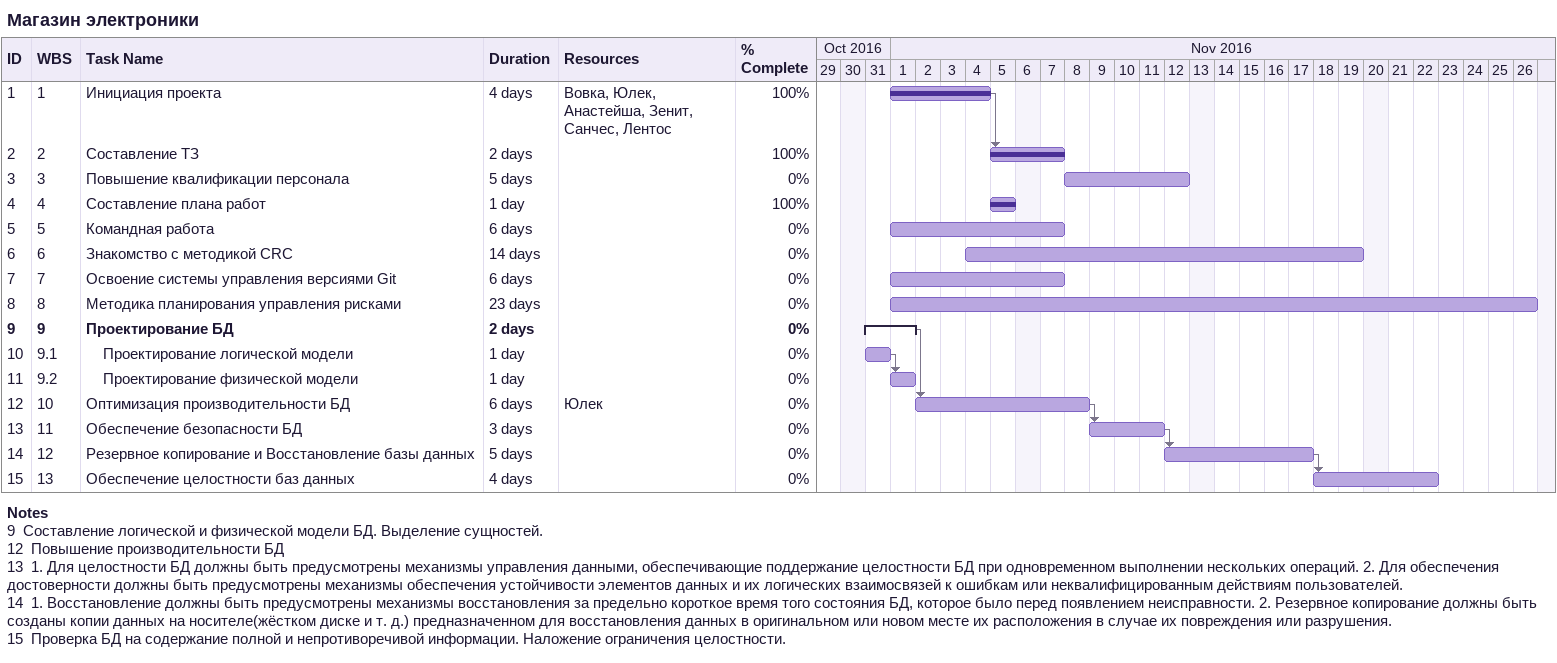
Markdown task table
Магазин электроники

| ID | WBS | Task | Duration | Start | Finish | Predecessors | Resources | % complete |
|---|---|---|---|---|---|---|---|---|
| 1 | 1 | Инициация проекта | 4d | 2016-11-01 | 2016-11-04 |  | Вовка, Юлек, Анастейша, Зенит, Санчес, Лентос | 100 |
| 2 | 2 | Составление ТЗ | 2d | 2016-11-05 | 2016-11-07 | 1 |  | 100 |
| 3 | 3 | Повышение квалификации персонала | 5d | 2016-11-08 | 2016-11-12 |  |  | 0 |
| 4 | 4 | Составление плана работ | 1d | 2016-11-05 | 2016-11-05 |  |  | 100 |
| 5 | 5 | Командная работа | 6d | 2016-11-01 | 2016-11-07 |  |  | 0 |
| 6 | 6 | Знакомство с методикой CRC | 14d | 2016-11-04 | 2016-11-19 |  |  | 0 |
| 7 | 7 | Освоение системы управления версиями Git | 6d | 2016-11-01 | 2016-11-07 |  |  | 0 |
| 8 | 8 | Методика планирования управления рисками | 23d | 2016-11-01 | 2016-11-26 |  |  | 0 |
| 9 | 9 | **Проектирование БД** | 2d | 2016-10-31 | 2016-11-01 |  |  | 0 |
| 10 | 9.1 | Проектирование логической модели | 1d | 2016-10-31 | 2016-10-31 |  |  | 0 |
| 11 | 9.2 | Проектирование физической модели | 1d | 2016-11-01 | 2016-11-01 | 10 |  | 0 |
| 12 | 10 | Оптимизация производительности БД | 6d | 2016-11-02 | 2016-11-08 | 9 | Юлек | 0 |
| 13 | 11 | Обеспечение безопасности БД | 3d | 2016-11-09 | 2016-11-11 | 12 |  | 0 |
| 14 | 12 | Резервное копирование и Восстановление базы данных | 5d | 2016-11-12 | 2016-11-17 | 13 |  | 0 |
| 15 | 13 | Обеспечение целостности баз данных | 4d | 2016-11-18 | 2016-11-22 | 14 |  | 0 |

Notes
- 9: Составление логической и физической модели БД. Выделение сущностей.
- 12: Повышение производительности БД
- 13: 1. Для целостности БД должны быть предусмотрены механизмы управления данными, обеспечивающие поддержание целостности БД при одновременном выполнении нескольких операций. 2. Для обеспечения достоверности должны быть предусмотрены механизмы обеспечения устойчивости элементов данных и их логических взаимосвязей к ошибкам или неквалифицированным действиям пользователей.
- 14: 1. Восстановление должны быть предусмотрены механизмы восстановления за предельно короткое время того состояния БД, которое было перед появлением неисправности. 2. Резервное копирование должны быть созданы копии данных на носителе(жёстком диске и т. д.) предназначенном для восстановления данных в оригинальном или новом месте их расположения в случае их повреждения или разрушения.
- 15: Проверка БД на содержание полной и непротиворечивой информации. Наложение ограничения целостности.
